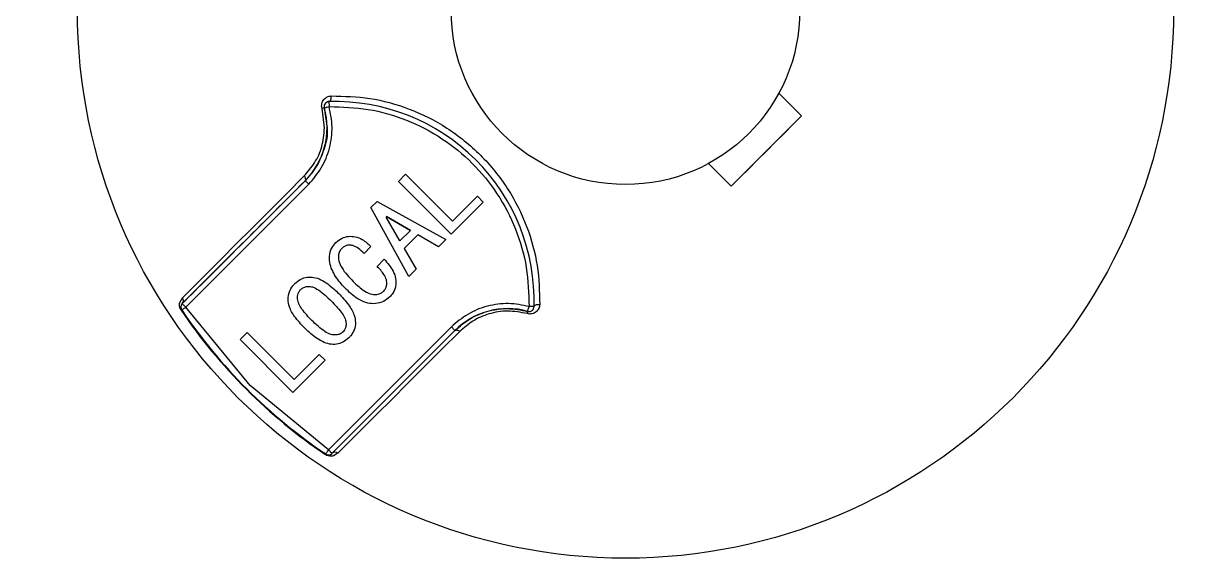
# Model space of a CAD drawing. Header units: millimetres. Extents: x 5659 to 7608, y 3628 to 5007.
# Drawn here: x 6249.58 to 6296.37, y 4708.65 to 4730.22 of the extents above; entities that cross this region are included whole.
import ezdxf

# ---------------------------------------------------------------- set-up
doc = ezdxf.new("R2010")
doc.units = ezdxf.units.MM

msp = doc.modelspace()

# ---------------------------------------------------------------- linework, layer by layer
at = {"color": 7, "linetype": 'Continuous', "lineweight": 25}
for p, q in [((6261.853, 4727.078), (6261.859, 4726.878)), ((6279.914, 4727.419), (6280.827, 4726.506)), ((6279.914, 4727.419), (6279.914, 4727.419)), ((6261.674, 4726.021), (6261.573, 4726.803)), ((6261.659, 4726.878), (6261.659, 4726.878)), ((6261.666, 4726.824), (6261.774, 4726.018)), ((6277.999, 4723.677), (6280.827, 4726.506)), ((6264.638, 4723.876), (6264.923, 4724.161)), ((6264.923, 4724.161), (6266.809, 4722.276)), ((6277.999, 4723.677), (6277.085, 4724.591)), ((6277.085, 4724.591), (6277.085, 4724.591)), ((6277.085, 4724.591), (6277.999, 4723.677)), ((6255.964, 4718.967), (6260.897, 4723.9)), ((6256.106, 4718.826), (6261.038, 4723.758)), ((6260.897, 4723.9), (6260.897, 4723.9)), ((6266.759, 4721.755), (6264.638, 4723.876)), ((6266.759, 4721.755), (6264.638, 4723.876)), ((6266.809, 4722.276), (6267.814, 4723.28)), ((6267.814, 4723.28), (6268.049, 4723.045)), ((6277.999, 4723.677), (6277.999, 4723.677)), ((6263.534, 4722.821), (6263.782, 4723.07)), ((6265.06, 4720.055), (6263.534, 4722.821)), ((6265.06, 4720.055), (6263.534, 4722.821)), ((6263.782, 4723.07), (6266.548, 4721.544)), ((6268.049, 4723.045), (6266.759, 4721.755)), ((6268.049, 4723.045), (6266.759, 4721.755)), ((6264.167, 4722.462), (6264.142, 4722.437)), ((6264.167, 4722.462), (6264.142, 4722.437)), ((6264.7, 4721.482), (6264.142, 4722.437)), ((6264.142, 4722.437), (6264.142, 4722.437)), ((6264.167, 4722.462), (6265.122, 4721.903)), ((6264.167, 4722.462), (6264.167, 4722.462)), ((6265.122, 4721.903), (6264.167, 4722.462)), ((6265.122, 4721.903), (6264.7, 4721.482)), ((6265.122, 4721.903), (6265.122, 4721.903)), ((6265.419, 4721.73), (6264.874, 4721.184)), ((6265.419, 4721.73), (6264.874, 4721.184)), ((6266.251, 4721.246), (6265.419, 4721.73)), ((6265.419, 4721.73), (6265.419, 4721.73)), ((6266.251, 4721.246), (6265.419, 4721.73)), ((6266.548, 4721.544), (6266.251, 4721.246)), ((6266.548, 4721.544), (6266.251, 4721.246)), ((6266.759, 4721.755), (6266.759, 4721.755)), ((6262.368, 4721.184), (6262.368, 4721.184)), ((6263.534, 4721.258), (6263.261, 4720.985)), ((6263.534, 4721.258), (6263.261, 4720.985)), ((6263.261, 4720.985), (6263.261, 4720.985)), ((6264.874, 4721.184), (6265.357, 4720.353)), ((6264.874, 4721.184), (6264.874, 4721.184)), ((6266.251, 4721.246), (6266.251, 4721.246)), ((6262.26, 4720.646), (6262.26, 4720.646)), ((6263.782, 4720.464), (6264.067, 4720.75)), ((6265.357, 4720.353), (6265.06, 4720.055)), ((6265.357, 4720.353), (6265.06, 4720.055)), ((6265.06, 4720.055), (6265.06, 4720.055)), ((6260.718, 4719.534), (6260.718, 4719.534)), ((6262.554, 4719.534), (6262.554, 4719.534)), ((6264.168, 4719.883), (6264.168, 4719.883)), ((6255.862, 4719.011), (6255.968, 4719.203)), ((6260.614, 4719.032), (6260.614, 4719.032)), ((6261.946, 4719.075), (6261.946, 4719.075)), ((6264.291, 4719.236), (6264.291, 4719.236)), ((6270.089, 4719.073), (6270.089, 4719.073)), ((6255.906, 4718.826), (6255.906, 4718.826)), ((6255.94, 4718.714), (6255.92, 4718.7)), ((6255.964, 4718.967), (6255.964, 4718.967)), ((6258.695, 4715.687), (6256.106, 4718.826)), ((6262.506, 4718.335), (6262.506, 4718.335)), ((6258.286, 4717.524), (6258.572, 4717.81)), ((6258.572, 4717.81), (6260.457, 4715.924)), ((6260.867, 4717.996), (6260.867, 4717.996)), ((6266.766, 4718.031), (6261.833, 4713.098)), ((6266.907, 4717.889), (6261.974, 4712.957)), ((6262.653, 4717.599), (6262.653, 4717.599)), ((6260.408, 4715.403), (6258.286, 4717.524)), ((6260.408, 4715.403), (6258.286, 4717.524)), ((6261.698, 4716.693), (6260.408, 4715.403)), ((6261.698, 4716.693), (6260.408, 4715.403)), ((6260.457, 4715.924), (6261.462, 4716.929)), ((6261.462, 4716.929), (6261.698, 4716.693)), ((6261.833, 4713.098), (6258.695, 4715.687)), ((6260.408, 4715.403), (6260.408, 4715.403)), ((6261.708, 4712.912), (6261.721, 4712.932)), ((6262.21, 4712.961), (6262.032, 4712.862))]:
    msp.add_line(p, q, dxfattribs=at)
at = {"color": 7, "linetype": 'Continuous', "lineweight": 25, "flags": 128}
for points in [[(6261.853, 4727.078), (6261.873, 4727.083), (6261.892, 4727.097), (6261.91, 4727.119), (6261.924, 4727.148), (6261.935, 4727.183), (6261.942, 4727.222), (6261.945, 4727.263), (6261.943, 4727.306)], [(6261.666, 4726.824), (6261.67, 4726.825), (6261.68, 4726.828), (6261.698, 4726.833), (6261.722, 4726.84), (6261.751, 4726.848), (6261.785, 4726.857), (6261.821, 4726.867), (6261.859, 4726.878)], [(6280.827, 4726.506), (6280.474, 4726.153), (6280.121, 4725.799), (6279.767, 4725.446), (6279.413, 4725.092), (6279.059, 4724.738), (6278.705, 4724.384), (6278.352, 4724.03), (6277.999, 4723.677)], [(6255.968, 4719.203), (6256.45, 4719.685), (6256.973, 4720.208), (6257.534, 4720.769), (6258.132, 4721.367), (6258.766, 4722.001), (6259.433, 4722.668), (6260.132, 4723.367), (6260.861, 4724.095)], [(6260.897, 4723.9), (6260.909, 4723.916), (6260.916, 4723.936), (6260.918, 4723.959), (6260.916, 4723.984), (6260.909, 4724.012), (6260.897, 4724.04), (6260.88, 4724.068), (6260.861, 4724.095)], [(6260.897, 4723.9), (6260.899, 4723.897), (6260.907, 4723.889), (6260.921, 4723.876), (6260.938, 4723.858), (6260.96, 4723.837), (6260.984, 4723.812), (6261.011, 4723.786), (6261.038, 4723.758)], [(6255.94, 4718.714), (6255.943, 4718.716), (6255.952, 4718.722), (6255.968, 4718.733), (6255.988, 4718.747), (6256.013, 4718.763), (6256.042, 4718.783), (6256.073, 4718.804), (6256.106, 4718.826)], [(6255.964, 4718.967), (6255.967, 4718.964), (6255.975, 4718.956), (6255.988, 4718.943), (6256.006, 4718.926), (6256.027, 4718.904), (6256.051, 4718.88), (6256.078, 4718.853), (6256.106, 4718.826)], [(6269.832, 4718.658), (6269.833, 4718.662), (6269.836, 4718.673), (6269.841, 4718.691), (6269.847, 4718.715), (6269.855, 4718.744), (6269.865, 4718.777), (6269.875, 4718.814), (6269.885, 4718.851)], [(6270.085, 4718.845), (6270.081, 4718.845), (6270.07, 4718.846), (6270.051, 4718.846), (6270.027, 4718.847), (6269.996, 4718.848), (6269.962, 4718.849), (6269.924, 4718.85), (6269.885, 4718.851)], [(6270.085, 4718.845), (6270.09, 4718.866), (6270.104, 4718.885), (6270.126, 4718.902), (6270.155, 4718.917), (6270.19, 4718.928), (6270.229, 4718.935), (6270.271, 4718.937), (6270.313, 4718.936)], [(6267.103, 4717.853), (6266.374, 4717.124), (6265.675, 4716.425), (6265.008, 4715.758), (6264.374, 4715.125), (6263.776, 4714.526), (6263.215, 4713.965), (6262.692, 4713.443), (6262.21, 4712.961)], [(6266.907, 4717.889), (6266.904, 4717.892), (6266.896, 4717.9), (6266.883, 4717.913), (6266.866, 4717.931), (6266.844, 4717.952), (6266.82, 4717.977), (6266.793, 4718.003), (6266.766, 4718.031)], [(6266.907, 4717.889), (6266.923, 4717.901), (6266.943, 4717.908), (6266.966, 4717.911), (6266.992, 4717.908), (6267.019, 4717.901), (6267.047, 4717.889), (6267.075, 4717.873), (6267.103, 4717.853)], [(6261.833, 4713.098), (6261.811, 4713.066), (6261.79, 4713.035), (6261.771, 4713.006), (6261.754, 4712.981), (6261.74, 4712.96), (6261.73, 4712.945), (6261.723, 4712.936), (6261.721, 4712.932)], [(6261.974, 4712.957), (6261.972, 4712.959), (6261.964, 4712.967), (6261.951, 4712.981), (6261.933, 4712.998), (6261.912, 4713.02), (6261.887, 4713.044), (6261.861, 4713.071), (6261.833, 4713.098)]]:
    msp.add_lwpolyline(points, dxfattribs=at)
at = {"color": 7, "linetype": 'Continuous', "lineweight": 25}
for centre, radius in [((6273.756, 4730.749), 22), ((6273.756, 4730.748), 7)]:
    msp.add_circle(centre, radius, dxfattribs=at)
for centre, radius, start, end in [((6240.756, 4767.954), 91.48, 295.79271, 180), ((6240.756, 4767.954), 91.48, 180, 290.22656), ((6240.756, 4767.954), 86.42, 299.88973, 350.7957), ((6240.756, 4767.954), 91.441, 295.84596, 351.20762), ((6240.756, 4767.954), 90.976, 296.50811, 351.20762), ((6261.859, 4726.878), 0.2, 135, 195.531), ((6261.859, 4726.878), 0.2, 91.6906, 135), ((6262.089, 4719.081), 8, 358.3094, 91.6906), ((6258.775, 4726.021), 3, 315, 15.531), ((6261.772, 4726.144), 0.688, 98.909, 106.876), ((6255.828, 4719.087), 0.182, 318.6226, 39.5362), ((6256.106, 4718.826), 0.2, 135, 214.039), ((6273.756, 4730.749), 21.524, 214.039, 235.961), ((6273.756, 4730.748), 21.5, 214.039, 235.961), ((6269.028, 4715.768), 3, 74.469, 135), ((6269.151, 4718.765), 0.689, 343.1243, 351.0894), ((6269.885, 4718.851), 0.2, 254.469, 315), ((6269.885, 4718.851), 0.2, 315, 358.3094), ((6261.833, 4713.098), 0.2, 235.961, 315), ((6262.094, 4712.82), 0.182, 50.5221, 130.0859)]:
    msp.add_arc(centre, radius, start, end, dxfattribs=at)
for points in [[(6334.497, 4767.955), (6334.41, 4764.887), (6334.236, 4758.752), (6332.833, 4749.637), (6330.607, 4740.699), (6327.5, 4732.024), (6323.561, 4723.695), (6318.824, 4715.792), (6313.335, 4708.391), (6307.147, 4701.564), (6300.32, 4695.376), (6292.919, 4689.887), (6285.016, 4685.15), (6276.687, 4681.211), (6268.011, 4678.104), (6259.074, 4675.878), (6249.959, 4674.475), (6243.824, 4674.301), (6240.756, 4674.214)], [(6338.43, 4757.165), (6337.906, 4753.514), (6336.858, 4746.21), (6333.738, 4735.567), (6329.53, 4725.324), (6324.175, 4715.623), (6317.77, 4706.584), (6310.389, 4698.322), (6302.127, 4690.941), (6293.088, 4684.536), (6283.387, 4679.181), (6273.144, 4674.973), (6262.501, 4671.853), (6255.197, 4670.805), (6251.546, 4670.281)], [(6338.227, 4750.623), (6337.541, 4747.328), (6336.168, 4740.74), (6332.848, 4731.188), (6328.644, 4722.004), (6323.508, 4713.301), (6317.519, 4705.165), (6310.731, 4697.68), (6303.218, 4690.925), (6295.055, 4684.97), (6286.331, 4679.872), (6277.129, 4675.707), (6267.563, 4672.427), (6260.969, 4671.083), (6257.671, 4670.41)], [(6260.897, 4723.9), (6259.932, 4722.935), (6258.004, 4721.007), (6256.644, 4719.647), (6255.964, 4718.967)]]:
    msp.add_open_spline(points, degree=3, dxfattribs=at)
for points, knots in [([(6283.04, 4693.883), (6285.219, 4695.156), (6290.203, 4698.07), (6297.268, 4703.724), (6304.232, 4710.556), (6310.351, 4718.166), (6315.575, 4726.415), (6319.802, 4735.21), (6323.08, 4744.417), (6324.355, 4750.792), (6324.992, 4753.98)], [0, 0, 0, 0, 0.099849, 0.228442, 0.357035, 0.485628, 0.614221, 0.742814, 0.871407, 1, 1, 1, 1]), ([(6261.573, 4726.803), (6261.566, 4726.835), (6261.553, 4726.899), (6261.564, 4726.995), (6261.594, 4727.084), (6261.659, 4727.184), (6261.774, 4727.28), (6261.887, 4727.297), (6261.943, 4727.306)], [0, 0, 0, 0, 0.123692, 0.250213, 0.373441, 0.501044, 0.749966, 1, 1, 1, 1]), ([(6261.853, 4727.078), (6261.844, 4727.077), (6261.817, 4727.075), (6261.767, 4727.059), (6261.717, 4727.024), (6261.68, 4726.973), (6261.662, 4726.923), (6261.656, 4726.873), (6261.663, 4726.84), (6261.666, 4726.824)], [0, 0, 0, 0, 0.0858052, 0.25106, 0.5005164, 0.655876, 0.7885052, 0.9015382, 1, 1, 1, 1]), ([(6261.943, 4727.306), (6262.458, 4727.294), (6263.487, 4727.269), (6265.083, 4726.833), (6266.612, 4726.071), (6267.977, 4724.973), (6269.077, 4723.608), (6269.84, 4722.078), (6270.276, 4720.481), (6270.301, 4719.452), (6270.313, 4718.936)], [0, 0, 0, 0, 0.125198, 0.2499957, 0.3751716, 0.4997698, 0.6246825, 0.749695, 0.8746376, 1, 1, 1, 1]), ([(6261.038, 4723.758), (6261.219, 4723.969), (6261.588, 4724.397), (6261.903, 4725.198), (6262.023, 4726.051), (6261.913, 4726.605), (6261.859, 4726.878)], [0, 0, 0, 0, 0.245589, 0.5, 0.754411, 1, 1, 1, 1]), ([(6261.859, 4726.878), (6262.383, 4726.863), (6263.444, 4726.832), (6264.987, 4726.378), (6266.409, 4725.642), (6267.641, 4724.634), (6268.649, 4723.401), (6269.386, 4721.98), (6269.839, 4720.437), (6269.87, 4719.376), (6269.885, 4718.851)], [0, 0, 0, 0, 0.123694, 0.25, 0.376306, 0.5, 0.623694, 0.75, 0.876306, 1, 1, 1, 1]), ([(6260.861, 4724.095), (6261.005, 4724.262), (6261.295, 4724.596), (6261.598, 4725.255), (6261.649, 4725.766), (6261.674, 4726.021)], [0, 0, 0, 0, 0.33293, 0.666707, 1, 1, 1, 1]), ([(6261.774, 4726.018), (6261.775, 4726.015), (6261.814, 4725.726), (6261.675, 4725.189), (6261.387, 4724.46), (6261.066, 4724.094), (6260.897, 4723.9)], [0, 0, 0, 0, 0.002694, 0.341482, 0.651018, 1, 1, 1, 1]), ([(6262.554, 4719.534), (6262.417, 4719.68), (6262.142, 4719.975), (6261.896, 4720.446), (6261.858, 4720.876), (6261.938, 4721.193), (6262.072, 4721.349), (6262.132, 4721.42)], [0, 0, 0, 0, 0.278953, 0.561275, 0.716356, 0.872487, 1, 1, 1, 1]), ([(6262.132, 4721.42), (6262.21, 4721.485), (6262.358, 4721.609), (6262.637, 4721.679), (6262.92, 4721.665), (6263.243, 4721.536), (6263.425, 4721.362), (6263.534, 4721.258)], [0, 0, 0, 0, 0.1906015, 0.3593498, 0.5272198, 0.7195567, 1, 1, 1, 1]), ([(6262.368, 4721.184), (6262.335, 4721.145), (6262.263, 4721.06), (6262.219, 4720.88), (6262.245, 4720.65), (6262.423, 4720.277), (6262.659, 4720.031), (6262.827, 4719.857)], [0, 0, 0, 0, 0.097252, 0.212876, 0.346268, 0.536623, 1, 1, 1, 1]), ([(6263.261, 4720.985), (6263.188, 4721.054), (6263.053, 4721.18), (6262.847, 4721.294), (6262.668, 4721.328), (6262.529, 4721.302), (6262.431, 4721.243), (6262.384, 4721.199), (6262.368, 4721.184)], [0, 0, 0, 0, 0.29136, 0.535096, 0.673308, 0.812563, 0.935255, 1, 1, 1, 1]), ([(6263.261, 4720.985), (6263.188, 4721.054), (6263.053, 4721.18), (6262.847, 4721.294), (6262.668, 4721.328), (6262.529, 4721.302), (6262.431, 4721.243), (6262.384, 4721.199), (6262.368, 4721.184)], [0, 0, 0, 0, 0.29136, 0.535096, 0.673308, 0.812563, 0.935255, 1, 1, 1, 1]), ([(6264.055, 4719.472), (6264.087, 4719.512), (6264.149, 4719.591), (6264.18, 4719.753), (6264.171, 4719.943), (6264.032, 4720.199), (6263.881, 4720.359), (6263.782, 4720.464)], [0, 0, 0, 0, 0.132852, 0.257107, 0.423406, 0.622223, 1, 1, 1, 1]), ([(6264.067, 4720.75), (6264.201, 4720.597), (6264.404, 4720.367), (6264.55, 4719.976), (6264.539, 4719.665), (6264.443, 4719.408), (6264.334, 4719.286), (6264.291, 4719.236)], [0, 0, 0, 0, 0.351866, 0.532632, 0.714759, 0.884894, 1, 1, 1, 1]), ([(6260.482, 4719.77), (6260.559, 4719.836), (6260.704, 4719.961), (6260.977, 4720.043), (6261.256, 4720.035), (6261.64, 4719.895), (6261.963, 4719.645), (6262.181, 4719.433), (6262.244, 4719.373)], [0, 0, 0, 0, 0.148277, 0.278554, 0.408484, 0.552088, 0.872274, 1, 1, 1, 1]), ([(6260.867, 4717.996), (6260.729, 4718.142), (6260.49, 4718.397), (6260.259, 4718.792), (6260.194, 4719.142), (6260.244, 4719.439), (6260.364, 4719.645), (6260.455, 4719.741), (6260.482, 4719.77)], [0, 0, 0, 0, 0.29336, 0.511467, 0.658407, 0.805673, 0.942273, 1, 1, 1, 1]), ([(6261.164, 4718.293), (6261.026, 4718.438), (6260.831, 4718.643), (6260.636, 4718.941), (6260.581, 4719.159), (6260.598, 4719.352), (6260.662, 4719.475), (6260.707, 4719.522), (6260.718, 4719.534)], [0, 0, 0, 0, 0.4112408, 0.5793857, 0.7227485, 0.8660035, 0.96618, 1, 1, 1, 1]), ([(6260.718, 4719.534), (6260.758, 4719.567), (6260.837, 4719.632), (6261.008, 4719.667), (6261.217, 4719.646), (6261.556, 4719.453), (6261.782, 4719.234), (6261.946, 4719.075)], [0, 0, 0, 0, 0.104522, 0.209348, 0.351191, 0.528915, 1, 1, 1, 1]), ([(6260.718, 4719.534), (6260.758, 4719.567), (6260.837, 4719.632), (6261.008, 4719.667), (6261.217, 4719.646), (6261.556, 4719.453), (6261.782, 4719.234), (6261.946, 4719.075)], [0, 0, 0, 0, 0.104522, 0.209348, 0.351191, 0.528915, 1, 1, 1, 1]), ([(6264.291, 4719.236), (6264.212, 4719.171), (6264.047, 4719.032), (6263.73, 4718.956), (6263.396, 4718.972), (6262.977, 4719.146), (6262.722, 4719.38), (6262.554, 4719.534)], [0, 0, 0, 0, 0.153253, 0.324924, 0.478859, 0.655839, 1, 1, 1, 1]), ([(6264.291, 4719.236), (6264.212, 4719.171), (6264.047, 4719.032), (6263.73, 4718.956), (6263.396, 4718.972), (6262.977, 4719.146), (6262.722, 4719.38), (6262.554, 4719.534)], [0, 0, 0, 0, 0.153253, 0.324924, 0.478859, 0.655839, 1, 1, 1, 1]), ([(6262.827, 4719.857), (6262.972, 4719.717), (6263.197, 4719.502), (6263.541, 4719.338), (6263.777, 4719.326), (6263.943, 4719.374), (6264.022, 4719.443), (6264.055, 4719.472)], [0, 0, 0, 0, 0.421141, 0.650944, 0.779664, 0.909635, 1, 1, 1, 1]), ([(6255.92, 4718.7), (6255.911, 4718.713), (6255.894, 4718.74), (6255.868, 4718.801), (6255.845, 4718.901), (6255.855, 4718.968), (6255.862, 4719.011)], [0, 0, 0, 0, 0.115228, 0.233758, 0.501873, 1, 1, 1, 1]), ([(6261.946, 4719.075), (6262.085, 4718.93), (6262.282, 4718.724), (6262.481, 4718.426), (6262.542, 4718.22), (6262.538, 4718.046), (6262.49, 4717.918), (6262.439, 4717.86), (6262.417, 4717.834)], [0, 0, 0, 0, 0.409684, 0.583644, 0.725379, 0.843759, 0.932231, 1, 1, 1, 1]), ([(6262.244, 4719.373), (6262.381, 4719.227), (6262.627, 4718.965), (6262.865, 4718.564), (6262.932, 4718.206), (6262.883, 4717.914), (6262.764, 4717.717), (6262.678, 4717.626), (6262.653, 4717.599)], [0, 0, 0, 0, 0.292886, 0.524338, 0.670134, 0.816655, 0.945975, 1, 1, 1, 1]), ([(6269.885, 4718.851), (6269.613, 4718.905), (6269.058, 4719.015), (6268.206, 4718.896), (6267.405, 4718.581), (6266.976, 4718.212), (6266.766, 4718.031)], [0, 0, 0, 0, 0.245589, 0.5, 0.754411, 1, 1, 1, 1]), ([(6266.907, 4717.889), (6267.101, 4718.058), (6267.468, 4718.376), (6268.195, 4718.681), (6268.998, 4718.818), (6269.559, 4718.711), (6269.832, 4718.658)], [0, 0, 0, 0, 0.265019, 0.500067, 0.757342, 1, 1, 1, 1]), ([(6269.81, 4718.565), (6269.548, 4718.615), (6269.023, 4718.714), (6268.264, 4718.578), (6267.603, 4718.291), (6267.269, 4717.999), (6267.103, 4717.853)], [0, 0, 0, 0, 0.249812, 0.499845, 0.75024, 1, 1, 1, 1]), ([(6270.313, 4718.936), (6270.305, 4718.879), (6270.287, 4718.766), (6270.192, 4718.652), (6270.092, 4718.587), (6270.003, 4718.557), (6269.907, 4718.545), (6269.842, 4718.559), (6269.81, 4718.565)], [0, 0, 0, 0, 0.249602, 0.498296, 0.625589, 0.748629, 0.875722, 1, 1, 1, 1]), ([(6262.417, 4717.834), (6262.378, 4717.802), (6262.296, 4717.736), (6262.12, 4717.702), (6261.904, 4717.722), (6261.557, 4717.913), (6261.329, 4718.134), (6261.164, 4718.293)], [0, 0, 0, 0, 0.102727, 0.209545, 0.355438, 0.53569, 1, 1, 1, 1]), ([(6262.653, 4717.599), (6262.576, 4717.532), (6262.429, 4717.406), (6262.151, 4717.325), (6261.864, 4717.334), (6261.473, 4717.475), (6261.145, 4717.725), (6260.928, 4717.936), (6260.867, 4717.996)], [0, 0, 0, 0, 0.146535, 0.278399, 0.409738, 0.559567, 0.875154, 1, 1, 1, 1]), ([(6262.653, 4717.599), (6262.576, 4717.532), (6262.429, 4717.406), (6262.151, 4717.325), (6261.864, 4717.334), (6261.473, 4717.475), (6261.145, 4717.725), (6260.928, 4717.936), (6260.867, 4717.996)], [0, 0, 0, 0, 0.146535, 0.278399, 0.409738, 0.559567, 0.875154, 1, 1, 1, 1]), ([(6262.032, 4712.862), (6262.028, 4712.859), (6261.992, 4712.838), (6261.907, 4712.84), (6261.809, 4712.861), (6261.748, 4712.887), (6261.721, 4712.904), (6261.708, 4712.912)], [0, 0, 0, 0, 0.064166, 0.529622, 0.780974, 0.892035, 1, 1, 1, 1])]:
    msp.add_open_spline(points, degree=3, knots=knots, dxfattribs=at)

doc.saveas('drawing.dxf')
